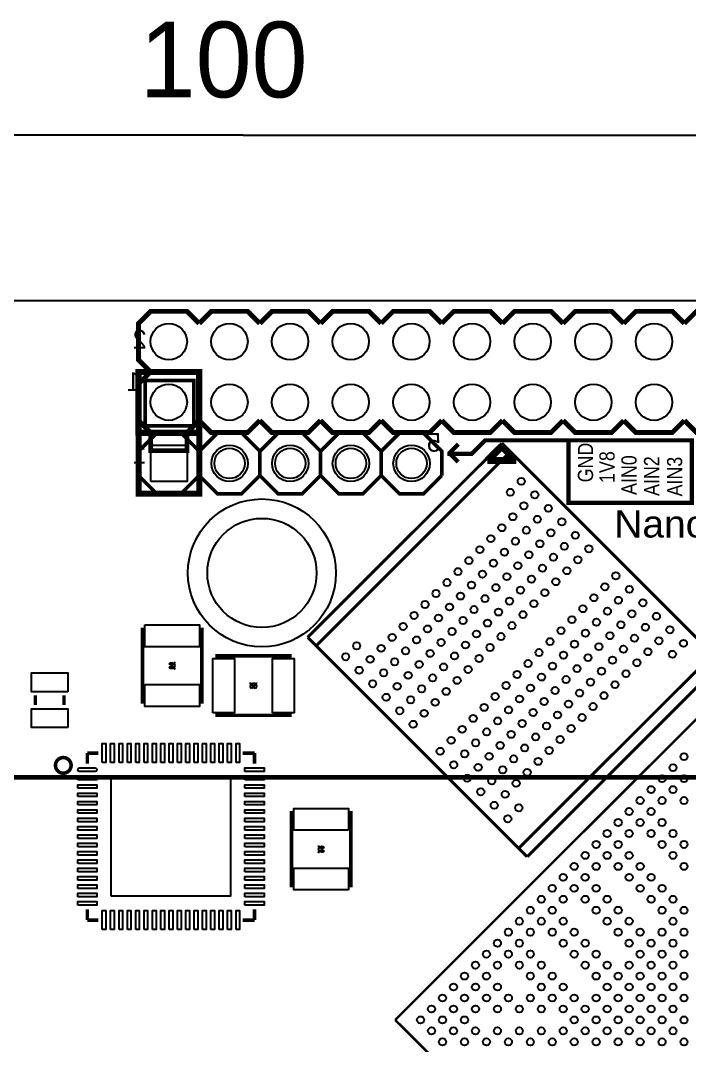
# Model space of a CAD drawing. Extents: x -12 to 118, y -18 to 76.
# Drawn here: x 37.64 to 65.66, y 32.77 to 75.73 of the extents above; entities that cross this region are included whole.
import ezdxf

# ---------------------------------------------------------------- set-up
doc = ezdxf.new("R2010")
doc.units = 0
for name, color, linetype in [('BG_ASSEMBLY_NOTES', 9, 'CONTINUOUS'), ('BG_OUTLINE', 7, 'CONTINUOUS'), ('PG_SILKSCREEN_BOTTOM', 12, 'CONTINUOUS'), ('PG_SILKSCREEN_TOP', 40, 'CONTINUOUS'), ('PIN_BOTTOM', 1, 'CONTINUOUS'), ('PIN_TOP', 110, 'CONTINUOUS')]:
    doc.layers.add(name, color=color, linetype=linetype)

msp = doc.modelspace()

# ---------------------------------------------------------------- linework, layer by layer
at = {"layer": 'BG_ASSEMBLY_NOTES'}
for points in [[(46.9646, 70.9168), (0, 70.9168)], [(46.9646, 70.9168), (100.000003, 70.9168)]]:
    msp.add_lwpolyline(points, dxfattribs=at)
at = {"layer": 'BG_OUTLINE'}
msp.add_lwpolyline([(0, 2.999994), (0, 61.000005, -0.414212), (2.999994, 63.999999), (97.000009, 63.999999, -0.414212), (100.000003, 61.000005), (100.000003, 2.999994, -0.414212), (97.000009, 0), (2.999994, 0, -0.414212)], format="xyb", close=True, dxfattribs=at)
at = {"layer": 'PG_SILKSCREEN_BOTTOM', "const_width": 0.1524}
msp.add_lwpolyline([(42.8625, 60.6425), (44.8945, 60.6425), (44.8945, 58.7375), (42.8625, 58.7375), (42.8625, 60.6425)], dxfattribs=at)
at = {"layer": 'PG_SILKSCREEN_BOTTOM', "const_width": 0.2}
msp.add_lwpolyline([(90.683994, 22.014002), (14.383995, 22.014002, -0.41422), (13.733983, 22.664014), (13.733983, 43.463997, -0.414222), (14.283995, 44.014009), (90.083996, 44.014009)], format="xyb", dxfattribs=at)
at = {"layer": 'PG_SILKSCREEN_TOP'}
for points, const_width in [([(45.122998, 63.032005), (44.614998, 63.540005), (43.090998, 63.540005), (42.582998, 63.032005)], 0.2032), ([(43.090998, 63.540005), (42.582998, 63.032005), (42.582998, 61.508005), (43.090998, 61.000005)], 0.2032), ([(47.662998, 63.032005), (47.154998, 63.540005), (45.630998, 63.540005), (45.122998, 63.032005)], 0.2032), ([(50.202998, 63.032005), (49.694998, 63.540005), (48.170998, 63.540005), (47.662998, 63.032005)], 0.2032), ([(52.742998, 63.032005), (52.234998, 63.540005), (50.710998, 63.540005), (50.202998, 63.032005)], 0.2032), ([(55.282998, 63.032005), (54.774998, 63.540005), (53.250998, 63.540005), (52.742998, 63.032005)], 0.2032), ([(57.822998, 63.032005), (57.314998, 63.540005), (55.790998, 63.540005), (55.282998, 63.032005)], 0.2032), ([(60.362998, 63.032005), (59.854998, 63.540005), (58.330998, 63.540005), (57.822998, 63.032005)], 0.2032), ([(62.902998, 63.032005), (62.394998, 63.540005), (60.870998, 63.540005), (60.362998, 63.032005)], 0.2032), ([(65.442998, 63.032005), (64.934998, 63.540005), (63.410998, 63.540005), (62.902998, 63.032005)], 0.2032), ([(67.982998, 63.032005), (67.474998, 63.540005), (65.950998, 63.540005), (65.442998, 63.032005)], 0.2032), ([(42.582998, 61.000005), (45.122998, 61.000005), (45.122998, 58.460005), (42.582998, 58.460005), (42.582998, 61.000005)], 0.254), ([(43.090998, 61.000005), (42.582998, 60.492005), (42.582998, 58.968005), (43.090998, 58.460005)], 0.2032), ([(42.582998, 58.968005), (43.090998, 58.460005), (44.614998, 58.460005), (45.122998, 58.968005)], 0.2032), ([(45.122998, 58.968005), (45.630998, 58.460005), (47.154998, 58.460005), (47.662998, 58.968005)], 0.2032), ([(47.662998, 58.968005), (48.170998, 58.460005), (49.694998, 58.460005), (50.202998, 58.968005)], 0.2032), ([(50.202998, 58.968005), (50.710998, 58.460005), (52.234998, 58.460005), (52.742998, 58.968005)], 0.2032), ([(52.742998, 58.968005), (53.250998, 58.460005), (54.774998, 58.460005), (55.282998, 58.968005)], 0.2032), ([(55.282998, 58.968005), (55.790998, 58.460005), (57.314998, 58.460005), (57.822998, 58.968005)], 0.2032), ([(57.822998, 58.968005), (58.330998, 58.460005), (59.854998, 58.460005), (60.362998, 58.968005)], 0.2032), ([(60.362998, 58.968005), (60.870998, 58.460005), (62.394998, 58.460005), (62.902998, 58.968005)], 0.2032), ([(62.902998, 58.968005), (63.410998, 58.460005), (64.934998, 58.460005), (65.442998, 58.968005)], 0.2032), ([(65.442998, 58.968005), (65.950998, 58.460005), (67.474998, 58.460005), (67.982998, 58.968005)], 0.2032), ([(42.58564, 58.43778), (45.12564, 58.43778), (45.12564, 55.89778), (42.58564, 55.89778), (42.58564, 58.43778)], 0.254), ([(45.12564, 56.65978), (45.12564, 57.67578), (44.36364, 58.43778), (43.34764, 58.43778), (42.58564, 57.67578), (42.58564, 56.65978)], 0.1524), ([(43.090998, 58.460005), (43.090998, 57.698005), (44.614998, 57.698005), (44.614998, 58.460005)], 0.2032), ([(47.66564, 56.65978), (47.66564, 57.67578), (46.90364, 58.43778), (45.88764, 58.43778), (45.12564, 57.67578), (45.12564, 56.65978)], 0.1524), ([(50.20564, 56.65978), (50.20564, 57.67578), (49.44364, 58.43778), (48.42764, 58.43778), (47.66564, 57.67578), (47.66564, 56.65978)], 0.1524), ([(52.74564, 56.65978), (52.74564, 57.67578), (51.98364, 58.43778), (50.96764, 58.43778), (50.20564, 57.67578), (50.20564, 56.65978)], 0.1524), ([(55.28564, 56.65978), (55.28564, 57.67578), (54.52364, 58.43778), (53.50764, 58.43778), (52.74564, 57.67578), (52.74564, 56.65978)], 0.1524), ([(49.667693, 49.876227), (57.799554, 58.008088)], 0.127), ([(60.58916, 58.13298), (60.58916, 55.5117), (65.75298, 55.5117), (65.75298, 58.13298), (57.10174, 58.13298), (56.5404, 57.57164), (55.60822, 57.57164), (55.60822, 57.60466), (55.97906, 57.9755)], 0.1778), ([(57.77545, 57.864756), (57.197676, 57.286982)], 0.299999), ([(57.779056, 57.861149), (57.77545, 57.864756)], 0.299999), ([(57.803796, 57.885889), (57.779056, 57.861149)], 0.299999), ([(58.402779, 57.286906), (57.803796, 57.885889)], 0.299999), ([(57.799554, 58.008088), (66.992094, 48.815574)], 0.127), ([(58.153173, 57.654469), (50.021312, 49.522609)], 0.127), ([(52.74564, 57.67578), (52.74564, 56.65978)], 0.1524), ([(55.60822, 57.57164), (55.62346, 57.57164), (55.9689, 57.2262)], 0.1778), ([(57.197676, 57.286982), (58.402779, 57.286906)], 0.299999), ([(45.12564, 56.65978), (44.36364, 55.89778), (43.34764, 55.89778), (42.58564, 56.65978)], 0.1524), ([(47.66564, 56.65978), (46.90364, 55.89778), (45.88764, 55.89778), (45.12564, 56.65978)], 0.1524), ([(50.20564, 56.65978), (49.44364, 55.89778), (48.42764, 55.89778), (47.66564, 56.65978)], 0.1524), ([(52.74564, 56.65978), (51.98364, 55.89778), (50.96764, 55.89778), (50.20564, 56.65978)], 0.1524), ([(55.28564, 56.65978), (54.52364, 55.89778), (53.50764, 55.89778), (52.74564, 56.65978)], 0.1524), ([(42.747895, 50.287911), (42.747895, 47.095689)], 0.150089), ([(45.237705, 47.095689), (45.237705, 50.287911)], 0.150089), ([(58.860207, 40.683688), (49.667693, 49.876227)], 0.127), ([(48.992511, 49.098505), (45.800289, 49.098505)], 0.150089), ([(66.638475, 49.169193), (58.506589, 41.037307)], 0.127), ([(66.992094, 48.815574), (58.860207, 40.683688)], 0.127), ([(53.334463, 33.845932), (67.830268, 48.341737)], 0.100101), ([(38.262001, 47.044), (38.262001, 47.444)], 0.150012), ([(39.461999, 47.044), (39.461999, 47.444)], 0.150012), ([(45.800289, 46.608695), (48.992511, 46.608695)], 0.150089), ([(40.441905, 45.02912), (40.441905, 44.590005)], 0.150089), ([(40.441905, 45.02912), (40.900883, 45.02912)], 0.150089), ([(47.442095, 45.02912), (46.944305, 45.02912)], 0.150089), ([(47.442095, 45.02912), (47.442095, 44.590005)], 0.150089), ([(48.987989, 42.596003), (48.987989, 39.403807)], 0.150089), ([(51.477799, 39.403807), (51.477799, 42.596003)], 0.150089), ([(40.441905, 38.028905), (40.441905, 38.483007)], 0.150089), ([(47.442095, 38.028905), (47.442095, 38.483007)], 0.150089), ([(40.441905, 38.028905), (40.900883, 38.028905)], 0.150089), ([(47.442095, 38.028905), (46.944305, 38.028905)], 0.150089), ([(68.183862, 18.996533), (53.334463, 33.845932)], 0.100101)]:
    msp.add_lwpolyline(points, dxfattribs=dict(at, const_width=const_width))
for points in [[(44.098489, 48.696905, -0.690911), (43.862803, 48.6156)], [(43.862803, 48.6156, -0.641984), (44.102503, 48.534295)], [(44.098489, 48.852303, -0.695297), (43.864809, 48.773105)], [(43.864809, 48.773105, -0.618079), (44.098489, 48.696905)], [(47.235897, 47.959289, -0.695448), (47.315095, 47.725584)], [(47.315095, 47.725584, -0.618101), (47.391295, 47.959289)], [(47.391295, 47.959289, -0.690966), (47.4726, 47.723603)], [(47.4726, 47.723603, -0.641929), (47.553905, 47.963303)], [(50.362891, 41.076093, -0.641835), (50.123192, 41.157398)], [(50.127205, 40.994813, -0.690965), (50.362891, 41.076093)], [(50.36091, 40.918613, -0.618081), (50.127205, 40.994813)], [(50.127205, 40.83939, -0.695502), (50.36091, 40.918613)]]:
    msp.add_lwpolyline(points, format="xyb", dxfattribs=at)
at = {"layer": 'PG_SILKSCREEN_TOP', "const_width": 0.150089}
msp.add_lwpolyline([(39.760906, 44.513043, 1.000016), (39.107135, 44.513017, 0.999984), (39.760906, 44.513043)], format="xyb", dxfattribs=at)
at = {"layer": 'PIN_BOTTOM'}
msp.add_lwpolyline([(43.09364, 56.40578), (43.09364, 57.92978), (44.61764, 57.92978), (44.61764, 56.40578)], close=True, dxfattribs=at)
for centre, radius in [((43.852998, 62.270005), 0.762), ((46.392998, 62.270005), 0.762), ((48.932998, 62.270005), 0.762), ((51.472998, 62.270005), 0.762), ((54.012998, 62.270005), 0.762), ((56.552998, 62.270005), 0.762), ((59.092998, 62.270005), 0.762), ((61.632998, 62.270005), 0.762), ((64.172998, 62.270005), 0.762), ((43.852998, 59.730005), 0.762), ((46.392998, 59.730005), 0.762), ((48.932998, 59.730005), 0.762), ((51.472998, 59.730005), 0.762), ((54.012998, 59.730005), 0.762), ((56.552998, 59.730005), 0.762), ((59.092998, 59.730005), 0.762), ((61.632998, 59.730005), 0.762), ((64.172998, 59.730005), 0.762), ((46.39564, 57.16778), 0.762), ((48.93564, 57.16778), 0.762), ((51.47564, 57.16778), 0.762), ((54.01564, 57.16778), 0.762), ((47.752, 52.578), 2.286)]:
    msp.add_circle(centre, radius, dxfattribs=at)
at = {"layer": 'PIN_TOP'}
for points in [[(43.09364, 56.40578), (43.09364, 57.92978), (44.61764, 57.92978), (44.61764, 56.40578)], [(42.8498, 50.39901), (45.1358, 50.39901), (45.1358, 49.48461), (42.8498, 49.48461)], [(45.68919, 46.7106), (45.68919, 48.9966), (46.60359, 48.9966), (46.60359, 46.7106)], [(48.18921, 46.7106), (48.18921, 48.9966), (49.10361, 48.9966), (49.10361, 46.7106)], [(39.624, 47.600311), (38.1, 47.600311), (38.1, 48.387711), (39.624, 48.387711)], [(42.8498, 47.89899), (45.1358, 47.89899), (45.1358, 46.98459), (42.8498, 46.98459)], [(39.624, 46.100289), (38.1, 46.100289), (38.1, 46.887689), (39.624, 46.887689)], [(41.066898, 44.629095), (41.066898, 45.429094), (41.21691, 45.429094), (41.21691, 44.629095)], [(41.416884, 44.629095), (41.416884, 45.429094), (41.566897, 45.429094), (41.566897, 44.629095)], [(41.766896, 44.629095), (41.766896, 45.429094), (41.916909, 45.429094), (41.916909, 44.629095)], [(42.116883, 44.629095), (42.116883, 45.429094), (42.266895, 45.429094), (42.266895, 44.629095)], [(42.466997, 44.629095), (42.466997, 45.429094), (42.617009, 45.429094), (42.617009, 44.629095)], [(42.816983, 44.629095), (42.816983, 45.429094), (42.966996, 45.429094), (42.966996, 44.629095)], [(43.166995, 44.629095), (43.166995, 45.429094), (43.317008, 45.429094), (43.317008, 44.629095)], [(43.516982, 44.629095), (43.516982, 45.429094), (43.666994, 45.429094), (43.666994, 44.629095)], [(43.866994, 44.629095), (43.866994, 45.429094), (44.017006, 45.429094), (44.017006, 44.629095)], [(44.217006, 44.629095), (44.217006, 45.429094), (44.367018, 45.429094), (44.367018, 44.629095)], [(44.566992, 44.629095), (44.566992, 45.429094), (44.717005, 45.429094), (44.717005, 44.629095)], [(44.917004, 44.629095), (44.917004, 45.429094), (45.067017, 45.429094), (45.067017, 44.629095)], [(45.266991, 44.629095), (45.266991, 45.429094), (45.417003, 45.429094), (45.417003, 44.629095)], [(45.617105, 44.629095), (45.617105, 45.429094), (45.767117, 45.429094), (45.767117, 44.629095)], [(45.967091, 44.629095), (45.967091, 45.429094), (46.117104, 45.429094), (46.117104, 44.629095)], [(46.317103, 44.629095), (46.317103, 45.429094), (46.467116, 45.429094), (46.467116, 44.629095)], [(46.66709, 44.629095), (46.66709, 45.429094), (46.817102, 45.429094), (46.817102, 44.629095)], [(47.042095, 44.25409), (47.042095, 44.404102), (47.842094, 44.404102), (47.842094, 44.25409)], [(40.041906, 43.904103), (40.041906, 44.054116), (40.841905, 44.054116), (40.841905, 43.904103)], [(41.442005, 39.029005), (41.442005, 44.028995), (46.441995, 44.028995), (46.441995, 39.029005)], [(47.042095, 43.904103), (47.042095, 44.054116), (47.842094, 44.054116), (47.842094, 43.904103)], [(40.041906, 43.554091), (40.041906, 43.704104), (40.841905, 43.704104), (40.841905, 43.554091)], [(47.042095, 43.554091), (47.042095, 43.704104), (47.842094, 43.704104), (47.842094, 43.554091)], [(40.041906, 43.204105), (40.041906, 43.354117), (40.841905, 43.354117), (40.841905, 43.204105)], [(40.041906, 42.853991), (40.041906, 43.004003), (40.841905, 43.004003), (40.841905, 42.853991)], [(47.042095, 43.204105), (47.042095, 43.354117), (47.842094, 43.354117), (47.842094, 43.204105)], [(47.042095, 42.853991), (47.042095, 43.004003), (47.842094, 43.004003), (47.842094, 42.853991)], [(40.041906, 42.504004), (40.041906, 42.654017), (40.841905, 42.654017), (40.841905, 42.504004)], [(47.042095, 42.504004), (47.042095, 42.654017), (47.842094, 42.654017), (47.842094, 42.504004)], [(51.375894, 41.792703), (49.089894, 41.792703), (49.089894, 42.707103), (51.375894, 42.707103)], [(40.041906, 42.153992), (40.041906, 42.304005), (40.841905, 42.304005), (40.841905, 42.153992)], [(47.042095, 42.153992), (47.042095, 42.304005), (47.842094, 42.304005), (47.842094, 42.153992)], [(40.041906, 41.804006), (40.041906, 41.954018), (40.841905, 41.954018), (40.841905, 41.804006)], [(47.042095, 41.804006), (47.042095, 41.954018), (47.842094, 41.954018), (47.842094, 41.804006)], [(40.041906, 41.453994), (40.041906, 41.604006), (40.841905, 41.604006), (40.841905, 41.453994)], [(40.041906, 41.103982), (40.041906, 41.253994), (40.841905, 41.253994), (40.841905, 41.103982)], [(47.042095, 41.453994), (47.042095, 41.604006), (47.842094, 41.604006), (47.842094, 41.453994)], [(47.042095, 41.103982), (47.042095, 41.253994), (47.842094, 41.253994), (47.842094, 41.103982)], [(40.041906, 40.753995), (40.041906, 40.904008), (40.841905, 40.904008), (40.841905, 40.753995)], [(47.042095, 40.753995), (47.042095, 40.904008), (47.842094, 40.904008), (47.842094, 40.753995)], [(40.041906, 40.403983), (40.041906, 40.553996), (40.841905, 40.553996), (40.841905, 40.403983)], [(47.042095, 40.403983), (47.042095, 40.553996), (47.842094, 40.553996), (47.842094, 40.403983)], [(40.041906, 40.053997), (40.041906, 40.204009), (40.841905, 40.204009), (40.841905, 40.053997)], [(47.042095, 40.053997), (47.042095, 40.204009), (47.842094, 40.204009), (47.842094, 40.053997)], [(51.375894, 39.292682), (49.089894, 39.292682), (49.089894, 40.207082), (51.375894, 40.207082)], [(40.041906, 39.703883), (40.041906, 39.853895), (40.841905, 39.853895), (40.841905, 39.703883)], [(47.042095, 39.703883), (47.042095, 39.853895), (47.842094, 39.853895), (47.842094, 39.703883)], [(40.041906, 39.353896), (40.041906, 39.503909), (40.841905, 39.503909), (40.841905, 39.353896)], [(40.041906, 39.003884), (40.041906, 39.153897), (40.841905, 39.153897), (40.841905, 39.003884)], [(47.042095, 39.353896), (47.042095, 39.503909), (47.842094, 39.503909), (47.842094, 39.353896)], [(47.042095, 39.003884), (47.042095, 39.153897), (47.842094, 39.153897), (47.842094, 39.003884)], [(40.041906, 38.653898), (40.041906, 38.80391), (40.841905, 38.80391), (40.841905, 38.653898)], [(47.042095, 38.653898), (47.042095, 38.80391), (47.842094, 38.80391), (47.842094, 38.653898)], [(41.066898, 37.628906), (41.066898, 38.428905), (41.21691, 38.428905), (41.21691, 37.628906)], [(41.416884, 37.628906), (41.416884, 38.428905), (41.566897, 38.428905), (41.566897, 37.628906)], [(41.766896, 37.628906), (41.766896, 38.428905), (41.916909, 38.428905), (41.916909, 37.628906)], [(42.116883, 37.628906), (42.116883, 38.428905), (42.266895, 38.428905), (42.266895, 37.628906)], [(42.466997, 37.628906), (42.466997, 38.428905), (42.617009, 38.428905), (42.617009, 37.628906)], [(42.816983, 37.628906), (42.816983, 38.428905), (42.966996, 38.428905), (42.966996, 37.628906)], [(43.166995, 37.628906), (43.166995, 38.428905), (43.317008, 38.428905), (43.317008, 37.628906)], [(43.516982, 37.628906), (43.516982, 38.428905), (43.666994, 38.428905), (43.666994, 37.628906)], [(43.866994, 37.628906), (43.866994, 38.428905), (44.017006, 38.428905), (44.017006, 37.628906)], [(44.217006, 37.628906), (44.217006, 38.428905), (44.367018, 38.428905), (44.367018, 37.628906)], [(44.566992, 37.628906), (44.566992, 38.428905), (44.717005, 38.428905), (44.717005, 37.628906)], [(44.917004, 37.628906), (44.917004, 38.428905), (45.067017, 38.428905), (45.067017, 37.628906)], [(45.266991, 37.628906), (45.266991, 38.428905), (45.417003, 38.428905), (45.417003, 37.628906)], [(45.617105, 37.628906), (45.617105, 38.428905), (45.767117, 38.428905), (45.767117, 37.628906)], [(45.967091, 37.628906), (45.967091, 38.428905), (46.117104, 38.428905), (46.117104, 37.628906)], [(46.317103, 37.628906), (46.317103, 38.428905), (46.467116, 38.428905), (46.467116, 37.628906)], [(46.66709, 37.628906), (46.66709, 38.428905), (46.817102, 38.428905), (46.817102, 37.628906)]]:
    msp.add_lwpolyline(points, close=True, dxfattribs=at)
msp.add_lwpolyline([(40.766898, 44.25409), (40.116912, 44.25409, -1), (40.116912, 44.404102), (40.766898, 44.404102, -1)], format="xyb", close=True, dxfattribs=at)
for centre, radius in [((43.852998, 62.270005), 0.762), ((46.392998, 62.270005), 0.762), ((48.932998, 62.270005), 0.762), ((51.472998, 62.270005), 0.762), ((54.012998, 62.270005), 0.762), ((56.552998, 62.270005), 0.762), ((59.092998, 62.270005), 0.762), ((61.632998, 62.270005), 0.762), ((64.172998, 62.270005), 0.762), ((43.852998, 59.730005), 0.762), ((46.392998, 59.730005), 0.762), ((48.932998, 59.730005), 0.762), ((51.472998, 59.730005), 0.762), ((54.012998, 59.730005), 0.762), ((56.552998, 59.730005), 0.762), ((59.092998, 59.730005), 0.762), ((61.632998, 59.730005), 0.762), ((64.172998, 59.730005), 0.762), ((46.39564, 57.16778), 0.635), ((48.93564, 57.16778), 0.635), ((51.47564, 57.16778), 0.635), ((54.01564, 57.16778), 0.635), ((58.612583, 56.416956), 0.15), ((58.15297, 55.957343), 0.15), ((59.178342, 55.851196), 0.15), ((47.752, 52.578), 3.0988), ((58.718729, 55.391583), 0.15), ((59.744102, 55.285437), 0.15), ((58.259091, 54.93197), 0.15), ((57.799478, 54.472357), 0.15), ((59.284489, 54.825824), 0.15), ((60.309709, 54.71983), 0.15), ((57.339865, 54.012719), 0.15), ((58.824851, 54.366211), 0.15), ((59.850096, 54.260217), 0.15), ((60.875469, 54.15407), 0.15), ((56.880328, 53.553182), 0.15), ((58.365238, 53.906598), 0.15), ((59.390458, 53.800604), 0.15), ((60.415856, 53.694457), 0.15), ((61.441, 53.588539), 0.15), ((57.905625, 53.446959), 0.15), ((58.93087, 53.340991), 0.15), ((59.956217, 53.234844), 0.15), ((60.981387, 53.128926), 0.15), ((56.42069, 53.093569), 0.15), ((57.446088, 52.987423), 0.15), ((58.471232, 52.881352), 0.15), ((59.496604, 52.775231), 0.15), ((55.961077, 52.633956), 0.15), ((56.986449, 52.52781), 0.15), ((58.011695, 52.421815), 0.15), ((59.036991, 52.315593), 0.15), ((60.521774, 52.669288), 0.15), ((62.572519, 52.45702), 0.15), ((55.501464, 52.174318), 0.15), ((56.526836, 52.068197), 0.15), ((57.552057, 51.962202), 0.15), ((58.577455, 51.856056), 0.15), ((60.062161, 52.209675), 0.15), ((62.112906, 51.997407), 0.15), ((63.13805, 51.891489), 0.15), ((55.041825, 51.714705), 0.15), ((56.067223, 51.608558), 0.15), ((57.092444, 51.502589), 0.15), ((58.117816, 51.396443), 0.15), ((59.602522, 51.750062), 0.15), ((61.653268, 51.537794), 0.15), ((62.678437, 51.431876), 0.15), ((54.582212, 51.255092), 0.15), ((55.607585, 51.148945), 0.15), ((56.632831, 51.042951), 0.15), ((59.142986, 51.290525), 0.15), ((61.193655, 51.078181), 0.15), ((62.218824, 50.972237), 0.15), ((63.70381, 51.325729), 0.15), ((54.122599, 50.795453), 0.15), ((55.147972, 50.689332), 0.15), ((56.173192, 50.583338), 0.15), ((57.658203, 50.93683), 0.15), ((58.683373, 50.830886), 0.15), ((60.734042, 50.618542), 0.15), ((63.244197, 50.866116), 0.15), ((64.269417, 50.760122), 0.15), ((53.663063, 50.335917), 0.15), ((54.688359, 50.229694), 0.15), ((55.713579, 50.123725), 0.15), ((57.19859, 50.477191), 0.15), ((58.22376, 50.371273), 0.15), ((60.274505, 50.159006), 0.15), ((61.759211, 50.512624), 0.15), ((62.784584, 50.406478), 0.15), ((63.809804, 50.300509), 0.15), ((64.835176, 50.194362), 0.15), ((53.203424, 49.876304), 0.15), ((54.228822, 49.770157), 0.15), ((56.738952, 50.017578), 0.15), ((57.764121, 49.91166), 0.15), ((59.814866, 49.699393), 0.15), ((61.299573, 50.053011), 0.15), ((62.324971, 49.94689), 0.15), ((63.350191, 49.840871), 0.15), ((64.375563, 49.734749), 0.15), ((51.718439, 49.522812), 0.15), ((52.743811, 49.416691), 0.15), ((53.769184, 49.310544), 0.15), ((55.253966, 49.664087), 0.15), ((56.279339, 49.557965), 0.15), ((57.304508, 49.452022), 0.15), ((60.840036, 49.593475), 0.15), ((61.865332, 49.487252), 0.15), ((62.890578, 49.381258), 0.15), ((63.91595, 49.275111), 0.15), ((65.400936, 49.628603), 0.15), ((51.258826, 49.063199), 0.15), ((52.284198, 48.957052), 0.15), ((53.309571, 48.850931), 0.15), ((54.794429, 49.20455), 0.15), ((55.819726, 49.098327), 0.15), ((56.844895, 48.992409), 0.15), ((59.355253, 49.23978), 0.15), ((60.380423, 49.133836), 0.15), ((61.405795, 49.027715), 0.15), ((62.430939, 48.921645), 0.15), ((63.456337, 48.815498), 0.15), ((64.941323, 49.16899), 0.15), ((51.824585, 48.497439), 0.15), ((52.849958, 48.391293), 0.15), ((54.334791, 48.744911), 0.15), ((55.360189, 48.63879), 0.15), ((56.385257, 48.532796), 0.15), ((58.89564, 48.780141), 0.15), ((59.92081, 48.674223), 0.15), ((60.946182, 48.568077), 0.15), ((61.971403, 48.462108), 0.15), ((53.875178, 48.285324), 0.15), ((54.900551, 48.179177), 0.15), ((55.92572, 48.073259), 0.15), ((58.436002, 48.320528), 0.15), ((59.461171, 48.21461), 0.15), ((60.486569, 48.108464), 0.15), ((61.51179, 48.002469), 0.15), ((62.996699, 48.355885), 0.15), ((52.390345, 47.93168), 0.15), ((53.415565, 47.825685), 0.15), ((54.440938, 47.719564), 0.15), ((55.466107, 47.613621), 0.15), ((57.976389, 47.860915), 0.15), ((59.001558, 47.754972), 0.15), ((60.026931, 47.648851), 0.15), ((61.052177, 47.542856), 0.15), ((62.537162, 47.896348), 0.15), ((52.955952, 47.366072), 0.15), ((53.981325, 47.259926), 0.15), ((55.006494, 47.154008), 0.15), ((57.516776, 47.401277), 0.15), ((58.541945, 47.295359), 0.15), ((59.567318, 47.189212), 0.15), ((62.077549, 47.43671), 0.15), ((53.521712, 46.800313), 0.15), ((54.546856, 46.694395), 0.15), ((57.057239, 46.94174), 0.15), ((58.082307, 46.835746), 0.15), ((59.107705, 46.729599), 0.15), ((60.592538, 47.083243), 0.15), ((61.617936, 46.977097), 0.15), ((56.597601, 46.482127), 0.15), ((57.62277, 46.376209), 0.15), ((58.648067, 46.269986), 0.15), ((60.132925, 46.623605), 0.15), ((61.158298, 46.517484), 0.15), ((54.087243, 46.234782), 0.15), ((56.137988, 46.022514), 0.15), ((57.163157, 45.916571), 0.15), ((58.18853, 45.810449), 0.15), ((59.673312, 46.163992), 0.15), ((60.698685, 46.057845), 0.15), ((55.678375, 45.562876), 0.15), ((56.703544, 45.456958), 0.15), ((59.213674, 45.704379), 0.15), ((60.239072, 45.598232), 0.15), ((55.218762, 45.103263), 0.15), ((56.243906, 44.997345), 0.15), ((57.728891, 45.350811), 0.15), ((58.754137, 45.244842), 0.15), ((59.779433, 45.138619), 0.15), ((55.784293, 44.537732), 0.15), ((57.269304, 44.891198), 0.15), ((58.294524, 44.785204), 0.15), ((59.319897, 44.679083), 0.15), ((65.426082, 44.87672), 0.149847), ((56.809665, 44.431585), 0.15), ((57.834911, 44.325591), 0.15), ((58.860284, 44.219444), 0.15), ((64.966444, 44.417082), 0.149847), ((56.350052, 43.971972), 0.15), ((57.375273, 43.865978), 0.15), ((58.400671, 43.759831), 0.15), ((64.506831, 43.957494), 0.149847), ((65.42598, 43.957545), 0.149847), ((56.91566, 43.406365), 0.15), ((57.941032, 43.300218), 0.15), ((64.047218, 43.497856), 0.149847), ((64.966367, 43.497957), 0.149847), ((57.481419, 42.840605), 0.15), ((63.587605, 43.038243), 0.149847), ((64.506754, 43.038319), 0.149847), ((65.426006, 43.038319), 0.149847), ((58.506792, 42.734459), 0.15), ((63.127966, 42.57863), 0.149847), ((64.047141, 42.578706), 0.149847), ((58.047179, 42.274846), 0.15), ((62.668429, 42.119093), 0.149847), ((63.587503, 42.119093), 0.149847), ((64.50678, 42.119093), 0.149847), ((62.208816, 41.659454), 0.149847), ((63.127966, 41.659556), 0.149847), ((64.047141, 41.659454), 0.149847), ((64.966367, 41.65948), 0.149847), ((61.749203, 41.199841), 0.149847), ((62.668353, 41.199918), 0.149847), ((64.506754, 41.199841), 0.149847), ((65.426006, 41.199841), 0.149847), ((61.289565, 40.740228), 0.149847), ((62.20874, 40.740305), 0.149847), ((63.127966, 40.740279), 0.149847), ((64.966367, 40.740228), 0.149847), ((60.829952, 40.28059), 0.149847), ((61.749102, 40.280692), 0.149847), ((62.668379, 40.280692), 0.149847), ((63.587579, 40.280692), 0.149847), ((65.426006, 40.28059), 0.149847), ((60.370339, 39.820977), 0.149847), ((61.289489, 39.821053), 0.149847), ((63.127966, 39.821079), 0.149847), ((64.047218, 39.821053), 0.149847), ((59.910701, 39.361364), 0.149847), ((60.829876, 39.36144), 0.149847), ((61.749102, 39.361415), 0.149847), ((63.587605, 39.36144), 0.149847), ((64.506831, 39.361415), 0.149847), ((59.451164, 38.901827), 0.149847), ((60.370237, 38.901827), 0.149847), ((61.289514, 38.901827), 0.149847), ((62.208715, 38.901827), 0.149847), ((64.047243, 38.901827), 0.149847), ((64.966596, 38.901675), 0.149847), ((58.991551, 38.442189), 0.149847), ((59.910701, 38.44229), 0.149847), ((61.749102, 38.442214), 0.149847), ((62.668353, 38.442189), 0.149847), ((64.506983, 38.442062), 0.149847), ((65.426234, 38.442036), 0.149847), ((58.531938, 37.982576), 0.149847), ((59.451088, 37.982652), 0.149847), ((60.370339, 37.982652), 0.149847), ((62.20874, 37.982576), 0.149847), ((63.127966, 37.98255), 0.149847), ((64.966621, 37.982423), 0.149847), ((58.072299, 37.522963), 0.149847), ((58.991475, 37.523039), 0.149847), ((59.910701, 37.523014), 0.149847), ((60.829952, 37.523039), 0.149847), ((62.668379, 37.522963), 0.149847), ((63.587732, 37.52281), 0.149847), ((64.506983, 37.52281), 0.149847), ((65.426234, 37.522836), 0.149847), ((57.612712, 37.06335), 0.149847), ((58.531836, 37.063426), 0.149847), ((60.370314, 37.063426), 0.149847), ((61.289565, 37.063426), 0.149847), ((63.128119, 37.063197), 0.149847), ((64.04737, 37.063172), 0.149847), ((64.966596, 37.063197), 0.149847), ((57.153073, 36.603711), 0.149847), ((58.072249, 36.603813), 0.149847), ((58.991475, 36.603788), 0.149847), ((60.829952, 36.603788), 0.149847), ((61.749203, 36.603788), 0.149847), ((63.587757, 36.603559), 0.149847), ((64.506958, 36.603559), 0.149847), ((65.426234, 36.603559), 0.149847), ((56.693308, 36.143971), 0.149847), ((57.61261, 36.144175), 0.149847), ((58.531862, 36.144175), 0.149847), ((59.451088, 36.144175), 0.149847), ((61.289565, 36.144149), 0.149847), ((62.208943, 36.144022), 0.149847), ((63.128119, 36.143946), 0.149847), ((64.04737, 36.143971), 0.149847), ((64.966596, 36.143946), 0.149847), ((56.233695, 35.684333), 0.149847), ((57.152845, 35.684435), 0.149847), ((58.991475, 35.684562), 0.149847), ((59.910701, 35.684562), 0.149847), ((61.74933, 35.684409), 0.149847), ((62.668582, 35.684409), 0.149847), ((63.587732, 35.684333), 0.149847), ((64.506983, 35.684333), 0.149847), ((65.426209, 35.684333), 0.149847), ((55.774057, 35.224695), 0.149847), ((56.693232, 35.224796), 0.149847), ((57.612483, 35.224796), 0.149847), ((59.451113, 35.224949), 0.149847), ((60.370339, 35.224923), 0.149847), ((62.208943, 35.224771), 0.149847), ((63.128195, 35.224796), 0.149847), ((64.04737, 35.224695), 0.149847), ((64.966596, 35.22472), 0.149847), ((55.314444, 34.765107), 0.149847), ((56.233593, 34.765158), 0.149847), ((57.152845, 34.765158), 0.149847), ((58.072096, 34.765183), 0.149847), ((58.991475, 34.76531), 0.149847), ((59.910726, 34.76531), 0.149847), ((60.830079, 34.765158), 0.149847), ((61.749356, 34.765158), 0.149847), ((62.668556, 34.765158), 0.149847), ((63.587808, 34.765158), 0.149847), ((64.506958, 34.765107), 0.149847), ((65.426234, 34.765107), 0.149847), ((54.854831, 34.305469), 0.149847), ((55.77398, 34.30557), 0.149847), ((56.693232, 34.305545), 0.149847), ((57.612458, 34.30557), 0.149847), ((58.531709, 34.30557), 0.149847), ((59.451113, 34.305697), 0.149847), ((60.370491, 34.30557), 0.149847), ((61.289717, 34.305545), 0.149847), ((62.208943, 34.30557), 0.149847), ((63.128195, 34.305545), 0.149847), ((64.047421, 34.30557), 0.149847), ((64.966596, 34.305469), 0.149847), ((54.395294, 33.845932), 0.149847), ((55.314367, 33.845932), 0.149847), ((56.233619, 33.845932), 0.149847), ((60.830104, 33.845932), 0.149847), ((61.74933, 33.845932), 0.149847), ((62.668582, 33.845932), 0.149847), ((63.587808, 33.845932), 0.149847), ((64.507059, 33.845932), 0.149847), ((65.426133, 33.845932), 0.149847), ((54.854831, 33.386395), 0.149847), ((55.77398, 33.386293), 0.149847), ((56.693232, 33.386319), 0.149847), ((57.612458, 33.386293), 0.149847), ((58.531709, 33.386293), 0.149847), ((59.451113, 33.386166), 0.149847), ((60.370491, 33.386293), 0.149847), ((61.289717, 33.386319), 0.149847), ((62.208943, 33.386293), 0.149847), ((63.128195, 33.386319), 0.149847), ((64.047421, 33.386293), 0.149847), ((64.966596, 33.386395), 0.149847), ((55.314444, 32.926757), 0.149847), ((56.233593, 32.926706), 0.149847), ((57.152845, 32.926706), 0.149847), ((58.072096, 32.92668), 0.149847), ((58.991475, 32.926553), 0.149847), ((59.910726, 32.926553), 0.149847), ((60.830079, 32.926706), 0.149847), ((61.749356, 32.926706), 0.149847), ((62.668556, 32.926706), 0.149847), ((63.587808, 32.926706), 0.149847), ((64.506958, 32.926757), 0.149847), ((65.426234, 32.926757), 0.149847)]:
    msp.add_circle(centre, radius, dxfattribs=at)

# ---------------------------------------------------------------- texts
at = {"layer": 'BG_ASSEMBLY_NOTES', "width": 0.992}
msp.add_text('100', height=3.175, dxfattribs=at).set_placement((42.6339, 72.5043))
at = {"layer": 'PG_SILKSCREEN_BOTTOM', "text_generation_flag": 2}
for s, p in [('2', (42.926, 61.976)), ('1', (42.672, 60.198)), ('5', (55.245, 57.658)), ('1', (42.926, 57.15))]:
    msp.add_text(s, height=0.7874, dxfattribs=at).set_placement(p)
at = {"layer": 'PG_SILKSCREEN_TOP', "width": 0.88}
for s, p in [('GND', (61.61786, 56.37276)), ('1V8', (62.51956, 56.3499)), ('AIN0', (63.44158, 55.84698)), ('AIN2', (64.38646, 55.8038)), ('AIN3', (65.35166, 55.78348))]:
    msp.add_text(s, height=0.635, rotation=90, dxfattribs=at).set_placement(p)
at = {"layer": 'PG_SILKSCREEN_TOP', "width": 1.066667}
msp.add_text('NanoPC-T4', height=1.143, dxfattribs=at).set_placement((62.50686, 54.06136))

doc.saveas('drawing.dxf')
